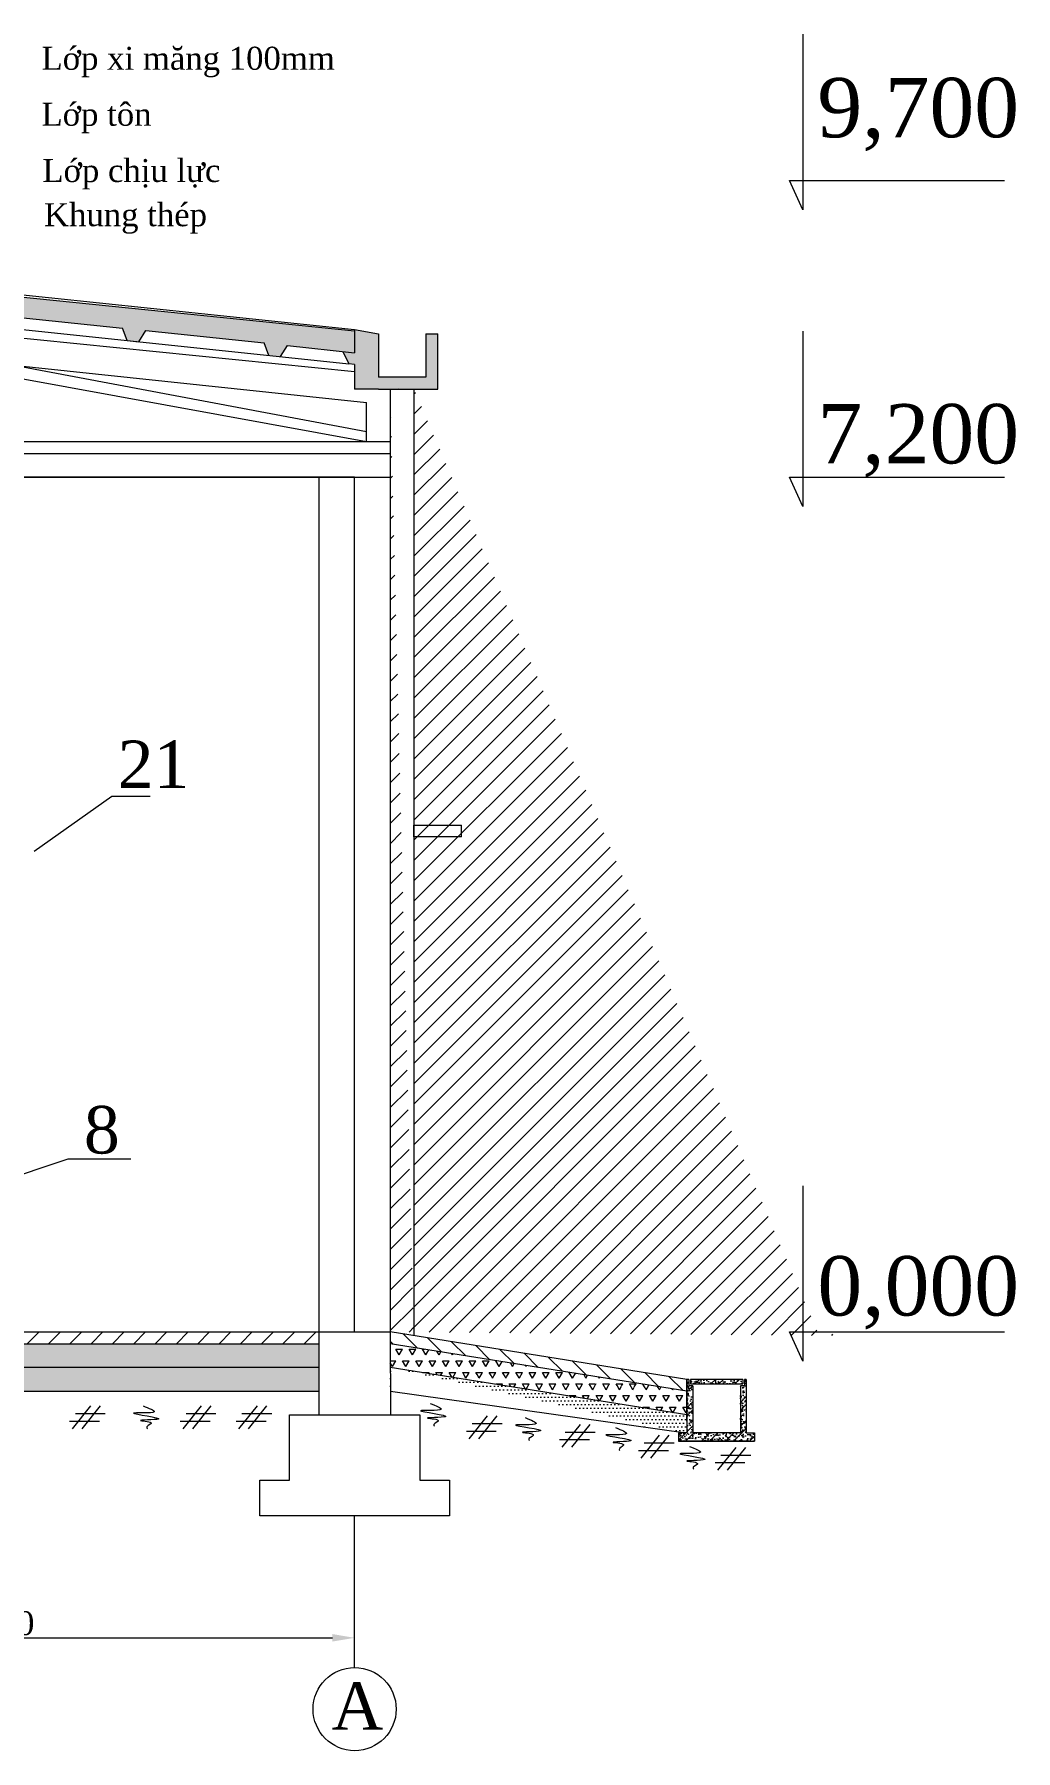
# Model space of a CAD drawing. Header units: inches. Extents: x -4475333 to 345677417, y -211198149 to 2125895.
# Drawn here: x -2357736 to -2349468, y 1037974 to 1052433 of the extents above; entities that cross this region are included whole.
import ezdxf

# ---------------------------------------------------------------- set-up
doc = ezdxf.new("R2010")
doc.units = ezdxf.units.IN
doc.header["$LTSCALE"] = 150
doc.header["$MEASUREMENT"] = 0
doc.linetypes.add('CENTER2', pattern=[1.125, 0.75, -0.125, 0.125, -0.125])
for name, color, linetype, lineweight in [('1. N thuong', 255, 'Continuous', 0), ('chuthichso', 8, 'Continuous', 0), ('cot', 2, 'Continuous', 50), ('Duong vien', 7, 'Continuous', 50), ('KHUNG BVE', 7, 'Continuous', 0), ('móng cột', 7, 'Continuous', 50), ('NHA XUONG', 80, 'Continuous', 50)]:
    doc.layers.add(name, color=color, linetype=linetype, lineweight=lineweight)
for name, color, linetype in [('C.Tiet0.3', 3, 'Continuous'), ('duongtamchamgach', 50, 'Continuous'), ('khung tên', 100, 'Continuous'), ('MATCAT', 132, 'Continuous'), ('NET MANH', 3, 'Continuous'), ('NET NHAP', 7, 'Continuous'), ('Net0.2', 4, 'Continuous'), ('Thiet bi', 7, 'Continuous'), ('vat lieu mat cat', 4, 'Continuous')]:
    doc.layers.add(name, color=color, linetype=linetype)
doc.styles.add('1', font='times.ttf')
doc.styles.add('dd', font='')
doc.styles.get("Standard").update_dxf_attribs({"font": 'times.ttf', "height": 100})
doc.styles.get('dd').set_extended_font_data('VNswitzerlandInserat')
doc.dimstyles.new('75', dxfattribs={"dimtxt": 200, "dimasz": 188, "dimexe": 94, "dimexo": 47, "dimgap": 20, "dimtad": 1, "dimtoh": 1, "dimdec": 0, "dimtxsty": '1', "dimcen": 2.5, "dimclrt": 256, "dimadec": 0, "dimazin": 0, "dimtfac": 1, "dimtdec": 0, "dimtix": 1, "dimtmove": 0, "dimatfit": 2, "dimfxl": 1, "dimlwd": 9, "dimlwe": 9, "dimarcsym": 0})
pattern_1 = [(50, (-2362362.14, 1037405.1), (72.8736, -6.3756), [7.61997, -83.8197]), (355, (-2362362.14, 1037405.1), (-14.0971, 76.4224), [6.096, -67.05576]), (100.451, (-2362356.065, 1037404.57), (58.7768, 70.04643), [6.476, -71.23575]), (46.1842, (-2362362.14, 1037425.42), (108.4312, -16.8169), [11.43, -125.7296]), (96.6356, (-2362353.1, 1037424.02), (94.9614, 98.9699), [9.714, -106.8536]), (351.184, (-2362362.14, 1037425.42), (94.9615, 98.9697), [9.144, -100.5836]), (21, (-2362351.98, 1037420.34), (60.64574, -40.90606), [7.61997, -83.8197]), (326, (-2362351.98, 1037420.34), (24.7207, 73.67493), [6.096, -67.05576]), (71.4514, (-2362346.924, 1037416.934), (85.3663, 32.76903), [6.476, -71.23575]), (37.5, (-2362362.138, 1037405.103), (1.235437, 33.821896), [0, -66.24297, 0, -68.07176, 0, -67.30976]), (7.5, (-2362362.138, 1037405.103), (26.72777, 40.07209), [0, -38.81106, 0, -64.71897, 0, -25.65391]), (327.5, (-2362384.795, 1037405.103), (54.236046, -2.29149), [0, -25.39991, 0, -79.24772, 0, -105.15563]), (317.5, (-2362394.955, 1037405.103), (59.25146, 10.17056), [0, -33.01988, 0, -52.62861, 0, -74.67574])]
pattern_2 = [(45, (-2362362.14, 1037405.1), (-101.0275, 101.0275), []), (45, (-2362294.79, 1037405.1), (-101.0275, 101.0275), [])]

# ---------------------------------------------------------------- blocks, each defined once
blk = doc.blocks.new('*D249')
at = {"layer": 'Defpoints', "color": 0, "lineweight": 0, "ltscale": 3, "transparency": 16777216}
for p in [(-2361037, 1038924), (-2355037, 1038924), (-2355037, 1038674)]:
    blk.add_point(p, dxfattribs=at)
at = {"layer": 'NET NHAP', "color": 0, "lineweight": 9, "ltscale": 3, "transparency": 16777216}
for p, q in [((-2361037, 1038971), (-2361037, 1039018)), ((-2360849, 1038924), (-2355225, 1038924)), ((-2355037, 1038721), (-2355037, 1039018))]:
    blk.add_line(p, q, dxfattribs=at)
at = {"layer": 'NET NHAP', "color": 0, "lineweight": 0, "ltscale": 3, "transparency": 16777216}
for points in [[(-2360849, 1038956), (-2360849, 1038893), (-2361037, 1038924)], [(-2355225, 1038956), (-2355225, 1038893), (-2355037, 1038924)]]:
    blk.add_solid(points, dxfattribs=at)
at = {"layer": 'NET NHAP', "lineweight": 13, "ltscale": 3, "transparency": 16777216, "insert": (-2358037, 1039046), "char_height": 200, "attachment_point": 5, "style": '1'}
blk.add_mtext('6000', dxfattribs=at)

msp = doc.modelspace()

# ---------------------------------------------------------------- hatches: boundary and pattern name
at = {"linetype": 'ByBlock', "lineweight": 9, "ltscale": 10}
h = msp.add_hatch(dxfattribs=at)
h.set_pattern_fill('ANSI31', color=256, scale=967, style=0)
h.set_pattern_definition([(45, (-2506433.7, 1157341.34), (-85.47153, 85.47153), [])])
edge = h.paths.add_edge_path()
edge.add_line((-2354537.1, 1049450.8), (-2354538.7, 1041470.2))
edge.add_line((-2354737.1, 1049450.8), (-2354737.1, 1041501.9))
edge.add_line((-2350938.7, 1041470.2), (-2351137.2, 1041501.9))
edge.add_line((-2354537.2, 1049444.9), (-2354737.2, 1049444.9))
h = msp.add_hatch(dxfattribs=at)
h.set_pattern_fill('ANSI31', color=256, scale=967, style=0)
h.set_pattern_definition([(135, (-2114746.77, 1019556.12), (85.47153, 85.47153), [])])
edge = h.paths.add_edge_path()
edge.add_line((-2352237.2, 1041101.9), (-2352237.2, 1041001.9))
edge.add_line((-2352237.2, 1041101.9), (-2354737.2, 1041501.9))
edge.add_line((-2352237.2, 1041001.9), (-2354737.2, 1041401.9))
edge.add_line((-2354737, 1041501.9), (-2354737, 1041401.9))
h = msp.add_hatch(dxfattribs=at)
h.set_pattern_fill('TRIANG', color=256, scale=300, style=0)
h.set_pattern_definition([(60, (-2564531.69, 1011201.68), (-56.25, 97.42786), [56.25, -56.25]), (120, (-2564531.69, 1011201.68), (-112.5, 6e-08), [56.25, -56.25]), (7e-15, (-2564559.82, 1011250.39), (56.25, 97.42786), [56.25, -56.25])])
edge = h.paths.add_edge_path()
edge.add_line((-2352237.2, 1040801.9), (-2354737.2, 1041201.9))
edge.add_line((-2352237.2, 1041001.9), (-2354737.2, 1041401.9))
edge.add_line((-2354737, 1041401.9), (-2354737, 1041201.9))
edge.add_line((-2352237.2, 1040801.9), (-2352237.2, 1041001.4))
at = {"layer": 'KHUNG BVE', "lineweight": 0}
h = msp.add_hatch(color=3, dxfattribs=at)
h.dxf.hatch_style = 1
h.paths.add_polyline_path([(-2374891.1, 1050185.2), (-2374833.3, 1050092.3), (-2374733.8, 1050102.7), (-2374694.5, 1050205.8), (-2373695.2, 1050310.5), (-2373637.3, 1050217.4), (-2373537.6, 1050227.8), (-2373498.3, 1050331.1), (-2372502.5, 1050435.5), (-2372444.5, 1050342.2), (-2372344.8, 1050352.6), (-2372305.4, 1050456.1), (-2371307.5, 1050560.7), (-2371249.4, 1050467.2), (-2371149.5, 1050477.7), (-2371110, 1050581.3), (-2370114.2, 1050685.7), (-2370056, 1050592.1), (-2369956, 1050602.5), (-2369916.4, 1050706.4), (-2368921.2, 1050810.6), (-2368862.9, 1050716.9), (-2368762.2, 1050727.4), (-2368722.6, 1050831.5), (-2367733, 1050935.1), (-2367674.5, 1050841.2), (-2367574.1, 1050851.7), (-2367534.5, 1050955.6), (-2367037.2, 1051007.8), (-2367037.2, 1051157.8), (-2367753.5, 1051084.6), (-2379037.4, 1049931.5), (-2379037.4, 1049750.9), (-2378470.5, 1049810.2), (-2378413, 1049717.8), (-2378313.8, 1049728.2), (-2378274.8, 1049830.7), (-2377277.1, 1049935.3), (-2377219.5, 1049842.7), (-2377120.3, 1049853.1), (-2377081.2, 1049955.8), (-2376083.1, 1050060.3), (-2376025.4, 1049967.6), (-2375926, 1049978), (-2375886.8, 1050080.9)])
h.paths.add_polyline_path([(-2367037.2, 1051157.8), (-2367037.2, 1051007.8), (-2366540, 1050955.6), (-2366500.4, 1050851.7), (-2366399.9, 1050841.2), (-2366341.6, 1050934.8), (-2365352, 1050831.7), (-2365312.2, 1050727.4), (-2365211.5, 1050716.9), (-2365153.4, 1050810.3), (-2364158.2, 1050706.9), (-2364118.4, 1050602.5), (-2364018.5, 1050592.1), (-2363959.9, 1050686.2), (-2362964.4, 1050582.8), (-2362924.3, 1050477.6), (-2362825.1, 1050467.2), (-2362766.5, 1050561.5), (-2361769.5, 1050457.3), (-2361729.7, 1050352.6), (-2361629.9, 1050342.2), (-2361571.2, 1050436.6), (-2360576.8, 1050332.6), (-2360536.8, 1050227.8), (-2360437.2, 1050217.4), (-2360378.4, 1050311.9), (-2359807.3, 1050252.2), (-2359807.3, 1050419), (-2362916, 1050736.7)])
h.paths.add_polyline_path([(-2359807.3, 1050419), (-2359807.3, 1050252.2), (-2359380.7, 1050207.6), (-2359340.7, 1050102.7), (-2359241.2, 1050092.3), (-2359182.4, 1050186.9), (-2358188.4, 1050083), (-2358148.4, 1049978), (-2358049, 1049967.6), (-2357990.1, 1050062.3), (-2356994.2, 1049958.3), (-2356954.1, 1049853.1), (-2356854.9, 1049842.7), (-2356795.9, 1049937.6), (-2355800.7, 1049833.5), (-2355760.6, 1049728.2), (-2355661.4, 1049717.8), (-2355602.4, 1049812.7), (-2355037.1, 1049750.9), (-2355037.1, 1049931.5)])
h = msp.add_hatch(color=256, dxfattribs=at)
h.dxf.hatch_style = 1
h.paths.add_polyline_path([(-2354837.1, 1049910.8), (-2355037.1, 1049944.9), (-2355037.1, 1049750.9), (-2355135.9, 1049761.7), (-2355087.1, 1049657.8), (-2355037.1, 1049650.9), (-2355037.1, 1049588.3), (-2355037.1, 1049444.9), (-2354837.1, 1049444.9), (-2354337.1, 1049444.9), (-2354337.1, 1049910.8), (-2354437.1, 1049910.8), (-2354437.1, 1049544.9), (-2354837.1, 1049544.9)])
h.paths.add_polyline_path([(-2378938.7, 1049761.2), (-2379037.4, 1049750.9), (-2379037.4, 1049931.5), (-2379037.4, 1049944.9), (-2379237.4, 1049910.8), (-2379237.4, 1049544.9), (-2379637.4, 1049544.9), (-2379637.4, 1049910.8), (-2379737.4, 1049910.8), (-2379737.4, 1049444.9), (-2379237.4, 1049444.9), (-2379037.4, 1049444.9), (-2379037.4, 1049650.9), (-2378987.4, 1049657.8)])
at = {"layer": 'MATCAT', "lineweight": 9, "ltscale": 3}
h = msp.add_hatch(dxfattribs=at)
h.set_pattern_fill('ANSI31', color=3, scale=40, style=0)
h.set_pattern_definition([(45, (-3863426.05, 1272373.92), (-89.802561, 89.802561), [])])
edge = h.paths.add_edge_path()
edge.add_line((-2373237.2, 1041501.9), (-2378206.5, 1041501.9))
edge.add_line((-2378206.5, 1041501.8), (-2378461.5, 1041501.8))
edge.add_line((-2378461.5, 1041501.9), (-2378737.4, 1041501.9))
edge.add_line((-2378737.4, 1041501.9), (-2378737.4, 1041401.9))
edge.add_line((-2378737.4, 1041401.9), (-2373237.2, 1041401.9))
edge.add_line((-2373237.2, 1041401.9), (-2373237.2, 1041501.9))
h.paths.add_polyline_path([(-2367237.1, 1041501.9), (-2372837.3, 1041501.9), (-2372837.3, 1041401.9), (-2367237.1, 1041401.9)])
h.paths.add_polyline_path([(-2361237.2, 1041501.9), (-2366837.2, 1041501.9), (-2366837.2, 1041401.9), (-2361237.2, 1041401.9)])
h.paths.add_polyline_path([(-2355337.1, 1041501.9), (-2355613, 1041501.9), (-2355613, 1041501.8), (-2355868, 1041501.8), (-2355868, 1041501.9), (-2360837.3, 1041501.9), (-2360837.3, 1041401.9), (-2355337.1, 1041401.9)])
h = msp.add_hatch(dxfattribs=at)
h.set_pattern_fill('TRIANG', color=3, scale=15, style=0)
h.set_pattern_definition([(60, (-3863426.05, 1272373.92), (-71.437474, 123.733365), [71.4375, -71.4375]), (120, (-3863426.05, 1272373.92), (-142.874974, 1.5e-05), [71.4375, -71.4375]), (0, (-3863461.76, 1272435.79), (71.4375, 123.73335), [71.4375, -71.4375])])
h.paths.add_polyline_path([(-2378737.4, 1041401.9), (-2378737.4, 1041201.9), (-2373237.2, 1041201.9), (-2373237.2, 1041401.9)])
h.paths.add_polyline_path([(-2367237.1, 1041201.9), (-2367237.1, 1041202), (-2367237.1, 1041401.9), (-2372837.3, 1041401.9), (-2372837.3, 1041201.9)])
h.paths.add_polyline_path([(-2366837.2, 1041401.9), (-2366837.2, 1041201.9), (-2361237.2, 1041201.9), (-2361237.2, 1041401.9)])
h.paths.add_polyline_path([(-2360837.3, 1041401.9), (-2360837.3, 1041201.9), (-2355337.1, 1041201.9), (-2355337.1, 1041401.9)])
at = {"layer": 'Net0.2', "lineweight": 9}
h = msp.add_hatch(dxfattribs=at)
h.set_pattern_fill('AR-CONC', color=256, scale=0.399999, style=0)
h.set_pattern_definition(pattern_1)
h.paths.add_polyline_path([(-2351667.2, 1040651.9), (-2351737.2, 1040651.9), (-2351737.2, 1041101.9), (-2351752.5, 1041101.9), (-2351752.5, 1041047.3), (-2351787.2, 1041047.3), (-2351787.2, 1040651.9), (-2352187.2, 1040651.9), (-2352187.2, 1041047.3), (-2352221.9, 1041047.3), (-2352221.9, 1041101.9), (-2352237.2, 1041101.9), (-2352237.2, 1040651.9), (-2352307.2, 1040651.9), (-2352307.2, 1040581.9), (-2351667.2, 1040581.9)])
h = msp.add_hatch(dxfattribs=at)
h.set_pattern_fill('ANSI32', color=256, scale=14.999947, style=0)
h.set_pattern_definition(pattern_2)
h.paths.add_polyline_path([(-2351667.2, 1040651.9), (-2351737.2, 1040651.9), (-2351737.2, 1041101.9), (-2351752.5, 1041101.9), (-2351752.5, 1041047.3), (-2351787.2, 1041047.3), (-2351787.2, 1040651.9), (-2352187.2, 1040651.9), (-2352187.2, 1041047.3), (-2352221.9, 1041047.3), (-2352221.9, 1041101.9), (-2352237.2, 1041101.9), (-2352237.2, 1040651.9), (-2352307.2, 1040651.9), (-2352307.2, 1040581.9), (-2351667.2, 1040581.9)])
h = msp.add_hatch(dxfattribs=at)
h.set_pattern_fill('AR-CONC', color=256, scale=0.399999, style=0)
h.set_pattern_definition(pattern_1)
h.paths.add_polyline_path([(-2351767.5, 1041101.9), (-2352206.9, 1041101.9), (-2352206.9, 1041063), (-2351767.5, 1041063)])
h = msp.add_hatch(dxfattribs=at)
h.set_pattern_fill('ANSI32', color=256, scale=14.999947, style=0)
h.set_pattern_definition(pattern_2)
h.paths.add_polyline_path([(-2351767.5, 1041101.9), (-2352206.9, 1041101.9), (-2352206.9, 1041063), (-2351767.5, 1041063)])
at = {"layer": 'vat lieu mat cat', "lineweight": 9}
h = msp.add_hatch(dxfattribs=at)
h.set_pattern_fill('DOTS', color=256, scale=500, style=0)
h.set_pattern_definition([(180, (-2118046.91, 1019556.122), (-15.625, 31.25), [0, -31.25])])
edge = h.paths.add_edge_path()
edge.add_line((-2360837.3, 1041001.9), (-2360837.3, 1041201.9))
edge.add_line((-2355337.1, 1041201.9), (-2360837.3, 1041201.9))
edge.add_line((-2355337.1, 1041001.9), (-2355337.1, 1041201.9))
edge.add_line((-2366837.2, 1041001.9), (-2361237.2, 1041001.9))
h = msp.add_hatch(dxfattribs=at)
h.set_pattern_fill('DOTS', color=256, scale=500, style=0)
h.set_pattern_definition([(7e-15, (-2564531.693, 1011201.678), (15.625, 31.25), [0, -31.25])])
edge = h.paths.add_edge_path()
edge.add_line((-2352237.2, 1040801.9), (-2352237.2, 1040651.9))
edge.add_line((-2354734.6, 1041001.9), (-2352245.4, 1040652))
edge.add_line((-2352237.2, 1040801.9), (-2354737.2, 1041201.9))
edge.add_line((-2354734.6, 1041001.9), (-2354734.6, 1041201.9))

# ---------------------------------------------------------------- linework, layer by layer
at = {"linetype": 'ByBlock', "lineweight": 18, "ltscale": 10}
for p, q in [((-2354737.2, 1041201.9), (-2354737, 1041201.9)), ((-2354734.6, 1041001.9), (-2354735.3, 1041001.9))]:
    msp.add_line(p, q, dxfattribs=at)
at = {"layer": '1. N thuong', "linetype": 'Continuous', "lineweight": 18, "ltscale": 10}
for p, q in [((-2355037.1, 1049931.5), (-2362916, 1050736.7)), ((-2357990.1, 1050062.3), (-2356994.2, 1049958.3)), ((-2356954.1, 1049853.1), (-2356994.2, 1049958.3)), ((-2356854.9, 1049842.7), (-2356795.9, 1049937.6)), ((-2356795.9, 1049937.6), (-2355800.7, 1049833.5)), ((-2355037.1, 1049944.9), (-2354837.1, 1049910.8)), ((-2355760.6, 1049728.2), (-2355800.7, 1049833.5)), ((-2355661.4, 1049717.8), (-2355602.4, 1049812.7)), ((-2355602.4, 1049812.7), (-2355037.1, 1049750.9))]:
    msp.add_line(p, q, dxfattribs=at)
at = {"layer": '1. N thuong', "lineweight": 0}
for p, q in [((-2355037.1, 1049944.9), (-2355037.1, 1049750.9)), ((-2355037.1, 1049650.9), (-2355037.1, 1049588.3)), ((-2355037.1, 1049588.3), (-2355037.1, 1049444.9))]:
    msp.add_line(p, q, dxfattribs=at)
at = {"layer": '1. N thuong', "lineweight": 18}
for p, q in [((-2354837.1, 1049910.8), (-2354837.1, 1049544.9)), ((-2354437.1, 1049910.8), (-2354437.1, 1049544.9)), ((-2354337.1, 1049444.9), (-2354337.1, 1049910.8)), ((-2355135.9, 1049761.7), (-2355087.1, 1049657.8)), ((-2355037.1, 1049650.9), (-2355087.1, 1049657.8)), ((-2354437.1, 1049544.9), (-2354837.1, 1049544.9)), ((-2354837.1, 1049444.9), (-2354337.1, 1049444.9))]:
    msp.add_line(p, q, dxfattribs=at)
at = {"layer": '1. N thuong', "linetype": 'ByBlock', "lineweight": 18, "ltscale": 10}
msp.add_line((-2354837.1, 1049444.9), (-2355037.1, 1049444.9), dxfattribs=at)
at = {"layer": 'C.Tiet0.3', "lineweight": 18}
for p, q in [((-2352221.9, 1041101.9), (-2352237.2, 1041101.9)), ((-2352237.2, 1041101.9), (-2352237.2, 1040651.9)), ((-2352221.9, 1041101.9), (-2352221.9, 1041047.3)), ((-2352206.9, 1041101.9), (-2352206.9, 1041063)), ((-2351767.5, 1041101.9), (-2352206.9, 1041101.9)), ((-2351767.5, 1041101.9), (-2351767.5, 1041063)), ((-2351752.5, 1041101.9), (-2351752.5, 1041047.3)), ((-2351737.2, 1041101.9), (-2351752.5, 1041101.9)), ((-2351737.2, 1041101.9), (-2351737.2, 1040651.9)), ((-2352187.2, 1041047.3), (-2352221.9, 1041047.3)), ((-2352206.9, 1041063), (-2351767.5, 1041063)), ((-2352187.2, 1041047.3), (-2352187.2, 1040651.9)), ((-2351752.5, 1041047.3), (-2351787.2, 1041047.3)), ((-2351787.2, 1041047.3), (-2351787.2, 1040651.9)), ((-2352307.2, 1040651.9), (-2352307.2, 1040581.9)), ((-2352237.2, 1040651.9), (-2352307.2, 1040651.9)), ((-2352237.2, 1040651.9), (-2352307.2, 1040651.9)), ((-2351787.2, 1040651.9), (-2352187.2, 1040651.9)), ((-2351737.2, 1040651.9), (-2351667.2, 1040651.9)), ((-2351667.2, 1040651.9), (-2351667.2, 1040581.9)), ((-2351737.2, 1040581.9), (-2352307.2, 1040581.9)), ((-2352307.2, 1040581.9), (-2351667.2, 1040581.9))]:
    msp.add_line(p, q, dxfattribs=at)
at = {"layer": 'chuthichso', "lineweight": 0}
for p, q in [((-2357735.9, 1045552), (-2357083, 1046016)), ((-2357083, 1046016), (-2356760.1, 1046016)), ((-2357451.8, 1042958.2), (-2356921.4, 1042958.2))]:
    msp.add_line(p, q, dxfattribs=at)
at = {"layer": 'cot', "lineweight": 18}
msp.add_line((-2355337.1, 1041201.9), (-2360837.3, 1041201.9), dxfattribs=at)
at = {"layer": 'Duong vien', "lineweight": 18}
for p, q in [((-2357876.5, 1049641), (-2354937.1, 1049088)), ((-2357878, 1049539.5), (-2354937.1, 1049001.9)), ((-2354937.1, 1049001.9), (-2354937.1, 1049330.8))]:
    msp.add_line(p, q, dxfattribs=at)
at = {"layer": 'duongtamchamgach', "linetype": 'CENTER2', "lineweight": 15, "ltscale": 200}
msp.add_line((-2355037.2, 1041503), (-2355037.2, 1048701.9), dxfattribs=at)
at = {"layer": 'KHUNG BVE', "linetype": 'Continuous', "lineweight": 18, "ltscale": 10}
for p, q in [((-2351259.7, 1052433), (-2351259.7, 1050954.4)), ((-2351259.7, 1050954.4), (-2351372.6, 1051201.9)), ((-2351372.6, 1051201.9), (-2349561.3, 1051201.9)), ((-2363316, 1050215.1), (-2354937.1, 1049330.8)), ((-2351259.7, 1049933), (-2351259.7, 1048454.4)), ((-2356954.1, 1049853.1), (-2356854.9, 1049842.7)), ((-2354537.1, 1049445), (-2354538.7, 1041470.2)), ((-2355337.1, 1041501.9), (-2355335.7, 1048701.9)), ((-2354737.1, 1048701.9), (-2354737.3, 1041501.9)), ((-2351259.7, 1048454.4), (-2351372.6, 1048701.9)), ((-2351372.6, 1048701.9), (-2349561.3, 1048701.9)), ((-2354537.9, 1045671.2), (-2354537.9, 1045771.2)), ((-2354537.9, 1045771.2), (-2354137.9, 1045771.2)), ((-2354137.9, 1045671.2), (-2354137.9, 1045771.2)), ((-2354137.9, 1045671.2), (-2354537.9, 1045671.2)), ((-2351259.7, 1042733), (-2351259.7, 1041254.4)), ((-2360837.3, 1041401.9), (-2355337.1, 1041401.9)), ((-2355868, 1041501.8), (-2355613, 1041501.8)), ((-2354737.2, 1041401.9), (-2354737, 1041401.9)), ((-2351259.7, 1041254.4), (-2351372.6, 1041501.9)), ((-2351372.6, 1041501.9), (-2349561.3, 1041501.9)), ((-2355337.1, 1041001.9), (-2355337.1, 1041201.9)), ((-2352237.2, 1041101.9), (-2352237.2, 1041001.9)), ((-2360837.3, 1041001.9), (-2355337.1, 1041001.9)), ((-2354735.3, 1041001.9), (-2354734.6, 1041001.9)), ((-2352237.2, 1040801.9), (-2352237.2, 1041001.4)), ((-2355587.1, 1040251.6), (-2355587.1, 1040801.6)), ((-2355587.1, 1040801.6), (-2354487.1, 1040801.6)), ((-2354487.1, 1040801.6), (-2354487.1, 1040251.6)), ((-2352237.2, 1040801.9), (-2352237.2, 1040651.9)), ((-2355837.1, 1039951.6), (-2355837.1, 1040251.6)), ((-2355837.1, 1040251.6), (-2355587.1, 1040251.6)), ((-2354487.1, 1040251.6), (-2354237.1, 1040251.6)), ((-2354237.1, 1040251.6), (-2354237.1, 1039951.6)), ((-2354237.1, 1039951.6), (-2355837.1, 1039951.6))]:
    msp.add_line(p, q, dxfattribs=at)
at = {"layer": 'KHUNG BVE', "color": 2, "linetype": 'Continuous', "lineweight": 18, "ltscale": 10}
for p, q in [((-2362916, 1050770.2), (-2355037.1, 1049944.9)), ((-2363316, 1050518.6), (-2355087.1, 1049657.8)), ((-2355037.1, 1049588.3), (-2363316, 1050429.7)), ((-2354737.1, 1049445), (-2354737.1, 1041501.9)), ((-2360837.3, 1041501.9), (-2355037.2, 1041501.9)), ((-2355337.1, 1040801.9), (-2355337.1, 1041501.9)), ((-2355037.2, 1041503), (-2354737.1, 1041501.9)), ((-2352237.2, 1041101.9), (-2354737.2, 1041501.9)), ((-2354737.2, 1041501.9), (-2354734.6, 1040801.9)), ((-2352237.2, 1041001.9), (-2354737.2, 1041401.9)), ((-2352237.2, 1040801.9), (-2354737.2, 1041201.9)), ((-2354734.6, 1041001.9), (-2352245.4, 1040652))]:
    msp.add_line(p, q, dxfattribs=at)
at = {"layer": 'KHUNG BVE', "lineweight": 0}
for p, q in [((-2354437.1, 1049910.8), (-2354337.1, 1049910.8)), ((-2358815.7, 1042502), (-2357451.8, 1042958.2))]:
    msp.add_line(p, q, dxfattribs=at)
at = {"layer": 'KHUNG BVE', "color": 3, "linetype": 'Continuous', "lineweight": 18, "ltscale": 10}
for p, q in [((-2363299.1, 1049001.9), (-2354737.1, 1049001.9)), ((-2363299.1, 1048901.9), (-2354737.1, 1048901.9)), ((-2363299.1, 1048701.9), (-2354737.1, 1048701.9)), ((-2355037.2, 1048701.9), (-2357837.4, 1048702.4)), ((-2355037.2, 1048701.9), (-2354737.1, 1048701.9))]:
    msp.add_line(p, q, dxfattribs=at)
at = {"layer": 'MATCAT', "color": 3, "lineweight": 13, "ltscale": 3}
for p, q in [((-2360837.3, 1041501.9), (-2355037.2, 1041501.9)), ((-2355337.1, 1041501.9), (-2355037.2, 1041501.9)), ((-2355037.2, 1038673.8), (-2355037.1, 1039951.6))]:
    msp.add_line(p, q, dxfattribs=at)
at = {"layer": 'móng cột', "lineweight": 18}
msp.add_line((-2352237.2, 1041101.9), (-2352237.2, 1040801.9), dxfattribs=at)
at = {"layer": 'Net0.2', "lineweight": 18}
for p, q in [((-2351752.5, 1041101.9), (-2351737.2, 1041101.9)), ((-2357262.8, 1040879.1), (-2357417.9, 1040685.8)), ((-2357390.1, 1040814.5), (-2357138.2, 1040814.5)), ((-2357181.9, 1040879.1), (-2357337, 1040685.8)), ((-2356330.4, 1040879.1), (-2356485.4, 1040685.8)), ((-2356457.6, 1040814.5), (-2356205.7, 1040814.5)), ((-2356249.5, 1040879.1), (-2356404.5, 1040685.8)), ((-2355859.5, 1040879.1), (-2356014.5, 1040685.8)), ((-2355986.7, 1040814.5), (-2355734.8, 1040814.5)), ((-2355778.6, 1040879.1), (-2355933.6, 1040685.8)), ((-2353920, 1040794.5), (-2354075, 1040601.2)), ((-2353839.1, 1040794.5), (-2353994.1, 1040601.2)), ((-2357438.5, 1040750.5), (-2357186.6, 1040750.5)), ((-2356506.1, 1040750.5), (-2356254.2, 1040750.5)), ((-2356035.2, 1040750.5), (-2355783.3, 1040750.5)), ((-2354095.7, 1040665.9), (-2353843.8, 1040665.9)), ((-2354047.2, 1040729.9), (-2353795.3, 1040729.9)), ((-2353135.8, 1040722.7), (-2353290.8, 1040529.4)), ((-2353263, 1040658.1), (-2353011.1, 1040658.1)), ((-2353054.9, 1040722.7), (-2353209.9, 1040529.4)), ((-2353311.5, 1040594.1), (-2353059.6, 1040594.1)), ((-2352646, 1040502.4), (-2352394, 1040502.4)), ((-2352470.3, 1040631), (-2352625.3, 1040437.7)), ((-2352597.5, 1040566.4), (-2352345.6, 1040566.4)), ((-2352389.4, 1040631), (-2352544.4, 1040437.7)), ((-2351824.7, 1040528.9), (-2351979.7, 1040335.6)), ((-2351743.8, 1040528.9), (-2351898.8, 1040335.6)), ((-2352000.4, 1040400.3), (-2351748.5, 1040400.3)), ((-2351951.9, 1040464.3), (-2351700, 1040464.3))]:
    msp.add_line(p, q, dxfattribs=at)
for points in [[(-2356820, 1040879.1), (-2356727.3, 1040829), (-2356900.8, 1040816.6), (-2356690.1, 1040767.1), (-2356838.9, 1040754.7), (-2356752.1, 1040729.9), (-2356789.3, 1040692.8), (-2356783.1, 1040686.6)], [(-2354401.6, 1040899.5), (-2354308.9, 1040849.3), (-2354482.4, 1040836.9), (-2354271.7, 1040787.4), (-2354420.4, 1040775), (-2354333.7, 1040750.3), (-2354370.8, 1040713.1), (-2354364.6, 1040706.9)], [(-2353600.9, 1040779.2), (-2353508.2, 1040729.1), (-2353681.7, 1040716.7), (-2353471, 1040667.2), (-2353619.8, 1040654.8), (-2353533, 1040630), (-2353570.2, 1040592.9), (-2353564, 1040586.7)], [(-2352838.8, 1040695.5), (-2352746.1, 1040645.3), (-2352919.7, 1040633), (-2352709, 1040583.4), (-2352857.7, 1040571), (-2352770.9, 1040546.3), (-2352808.1, 1040509.1), (-2352801.9, 1040502.9)], [(-2352216.8, 1040537.4), (-2352124.1, 1040487.2), (-2352297.6, 1040474.8), (-2352086.9, 1040425.3), (-2352235.6, 1040412.9), (-2352148.9, 1040388.1), (-2352186.1, 1040351), (-2352179.9, 1040344.8)]]:
    msp.add_spline(points, degree=3, dxfattribs=at)
at = {"layer": 'NHA XUONG', "lineweight": 18}
for p, q in [((-2354737.2, 1041401.9), (-2354737, 1041401.9)), ((-2354737, 1041401.9), (-2354737.2, 1041401.9))]:
    msp.add_line(p, q, dxfattribs=at)
msp.add_lwpolyline([(-2354737.2, 1041401.9), (-2354737, 1041401.9)], dxfattribs=at)
at = {"layer": 'Thiet bi', "color": 2, "linetype": 'ByBlock', "lineweight": 18, "ltscale": 10}
for q in [(-2352237.2, 1041101.9), (-2352237.2, 1041001.4)]:
    msp.add_line((-2352237.2, 1040750.1), q, dxfattribs=at)
msp.add_circle((-2355037.2, 1038323.7), 350.1, dxfattribs=at)

# ---------------------------------------------------------------- texts
at = {"layer": '1. N thuong', "lineweight": 0, "char_height": 400, "width": 236.121, "attachment_point": 1}
for s, insert in [('21', (-2357033.5, 1046483.5)), ('8', (-2357318.2, 1043404.6))]:
    msp.add_mtext(s, dxfattribs=dict(at, insert=insert))
at = {"layer": 'khung tên', "lineweight": 18, "char_height": 500, "width": 257.33, "attachment_point": 1}
for s, insert in [('{\\fTimes New Roman|b0|i0|c0|p18;9,700}', (-2351138.1, 1052065.6)), ('{\\fTimes New Roman|b0|i0|c0|p18;7,200}', (-2351138.1, 1049318)), ('{\\fTimes New Roman|b0|i0|c0|p18;0,000}', (-2351138.1, 1042139.2))]:
    msp.add_mtext(s, dxfattribs=dict(at, insert=insert))
at = {"layer": 'NET MANH', "lineweight": 18, "char_height": 193.8, "attachment_point": 4, "style": 'dd'}
for s, insert, width in [('{\\fTimes New Roman|b0|i0|c0|p18;\\C1;Lớp xi m\\fTimes New Roman|b0|i0|c238|p18;ă\\fTimes New Roman|b0|i0|c0|p18;ng 100mm}', (-2357675.4, 1052199.3), 33496.741), ('{\\fTimes New Roman|b0|i0|c0|p18;\\C1;Lớp tôn}', (-2357675.4, 1051728.4), 907.083), ('{\\fTimes New Roman|b0|i0|c0|p18;\\C1;Lớp chịu lực}', (-2357668.4, 1051254.2), 1459.141), ('{\\fTimes New Roman|b0|i0|c0|p18;\\C1;Khung thép}', (-2357654.8, 1050881.5), 1334.365)]:
    msp.add_mtext(s, dxfattribs=dict(at, insert=insert, width=width))
at = {"layer": 'Thiet bi', "color": 2, "linetype": 'ByBlock', "lineweight": 18, "ltscale": 10, "insert": (-2355232.3, 1038549.9), "char_height": 400, "width": 247.603, "attachment_point": 1}
msp.add_mtext('{\\fTimes New Roman|b0|i0|c0|p18;A}', dxfattribs=at)

# ---------------------------------------------------------------- dimensions: what is measured, and where the dimension line sits
at = {"layer": 'NET NHAP', "color": 0, "lineweight": 13, "ltscale": 3}
dim = msp.add_linear_dim(base=(-2355037.2, 1038924.2), p1=(-2361037.2, 1038924.2), p2=(-2355037.2, 1038673.8), dimstyle='75', dxfattribs=at)
dim.commit()
dim.dimension.update_dxf_attribs({"geometry": '*D249', "text_midpoint": (-2358037.2, 1039045.9)})

doc.saveas('drawing.dxf')
